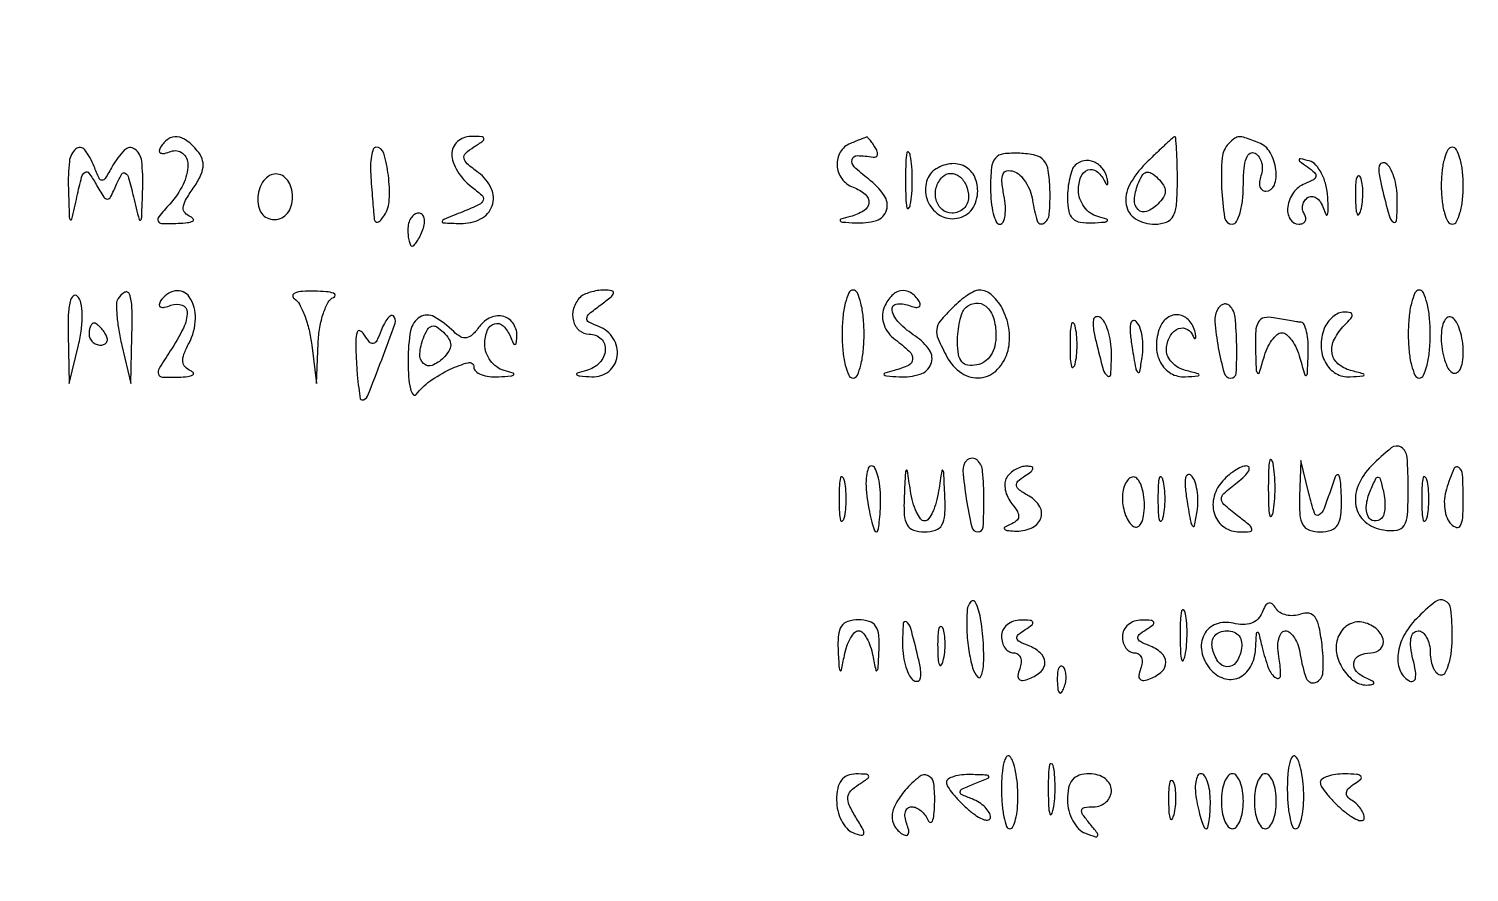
# Model space of a CAD drawing. Extents: x 0 to 905, y 0 to 640.
# Drawn here: x 678.5 to 809.5, y 166 to 242.8 of the extents above; entities that cross this region are included whole.
import ezdxf

# ---------------------------------------------------------------- set-up
doc = ezdxf.new("R2010")
doc.units = 0

msp = doc.modelspace()

# ---------------------------------------------------------------- linework, layer by layer
for points in [[(882.5, 352.5), (882.5, 87.5), (699.76385, 87.24732), (517.027699, 86.99464), (516.76385, 54.74732), (516.5, 22.5), (269.5, 22.5), (22.5, 22.5), (22.243959, 319, -0.00015), (22.179942, 432.778506, -0.000249), (22.20269, 528.770651, -0.000007), (22.267864, 615.689779, -0.090785), (22.463017, 616.751154, -0.310816), (23.53922, 617.495646, -0.00004), (108.995441, 617.701159, -0.000616), (229.087382, 617.832255, -0.000111), (452.719058, 617.751154), (882.5, 617.5)], [(682.118315, 228.25, 0.00098), (682.205707, 225.642236, 0.195136), (682.310085, 225.409061, 0.582674), (682.438493, 225.447475, 0.001801), (682.90037, 227.5, -0.008227), (683.327535, 229.290515, -0.186622), (683.629651, 229.714018, -0.403372), (683.987045, 229.647258, -0.024397), (684.633063, 228.640542, 0.010308), (685.345644, 227.458098, 0.257427), (685.666674, 227.281083, 0.285651), (685.964769, 227.466516, 0.012196), (686.508101, 228.640542, -0.030037), (686.9809, 229.573367, -0.447174), (687.299734, 229.638208, -0.166617), (687.597528, 229.203134, -0.008258), (688.038779, 227.5, 0.001801), (688.549923, 225.41664, 0.563877), (688.684782, 225.374963, 0.20483), (688.792972, 225.605019, 0.000994), (688.881685, 228.25, 0.034725), (688.787228, 230.742325, 0.212421), (688.156212, 231.829437, 0.371887), (687.239364, 231.750557, 0.06543), (686.11694, 230.25, -0.010895), (685.476997, 229.166104, -0.259519), (685.178528, 229, -0.295615), (684.907449, 229.175617, -0.013333), (684.460261, 230.25, 0.071832), (683.611016, 231.764086, 0.429592), (682.806628, 231.848615, 0.192251), (682.20779, 230.709843, 0.033962)], [(690.507079, 232.011454, 0.1144), (690.393111, 231.674071, 0.32948), (690.512472, 231.474315, 0.155351), (690.868281, 231.443138, 0.036408), (691.448062, 231.618443, -0.26639), (692.51439, 231.452612, -0.233442), (692.997143, 230.419573, -0.109124), (692.558334, 228.61785, -0.069933), (691.345012, 226.828741, 0.010751), (690.341226, 225.670462, 0.281473), (690.284591, 225.279373, 0.296336), (690.605643, 225.06456, 0.011578), (692.095012, 225.078947, 0.019687), (692.949561, 225.140739, 0.089073), (693.426744, 225.282735, 0.435515), (693.47999, 225.466239, 0.163463), (693.25135, 225.661831, -0.113573), (692.734865, 226.022634, -0.207856), (692.573765, 226.500789, -0.109453), (692.78834, 227.187295, -0.022512), (693.472873, 228.264733, 0.035204), (694.112669, 229.330544, 0.090395), (694.368745, 230.188817, 0.116834), (694.275362, 230.944441, 0.084488), (693.849078, 231.68185, 0.057018), (692.899233, 232.592181, 0.138867), (692.004556, 232.943603, 0.176489), (691.199496, 232.737117, 0.104571)], [(709.635737, 229.25, 0.000752), (709.720071, 228.123827, 0.000785), (709.806607, 227.014063, 0.000753), (709.884336, 226.055292, 0.003464), (709.934071, 225.5, 0.150254), (710.043308, 225.237641, 0.310476), (710.24715, 225.179927, 0.1333), (710.536372, 225.374084, 0.03737), (710.864283, 225.814646, 0.130304), (711.31201, 227.231894, 0.042456), (711.227911, 229.443025, 0.0405), (710.809136, 231.468999, 0.333057), (710.100401, 232, 0.316653), (709.85508, 231.827322, 0.044217), (709.688998, 231.192187, 0.037409), (709.60652, 230.304094, 0.02277)], [(717, 231.360243, 0.087266), (717.126979, 230.638243, 0.047552), (717.514063, 229.822837, 0.04546), (718.080469, 229.044533, 0.053833), (718.75, 228.429161, -0.024325), (719.731601, 227.628288, -0.296623), (719.850984, 227.18148, -0.208101), (719.493379, 226.778624, -0.013019), (718, 226.132305, 0.002126), (716.276452, 225.430544, 0.24953), (716.12755, 225.250428, 0.461848), (716.231569, 225.117389, 0.003527), (717.781385, 225.063386, 0.124226), (719.611946, 225.471599, 0.193337), (720.666861, 226.66895, 0.19596), (720.592923, 228.2498, 0.127096), (719.417351, 229.684093, -0.020484), (718.397457, 230.49599, -0.172435), (718.111903, 230.999394, -0.255039), (718.265883, 231.456444, -0.045696), (719.004871, 232.024172, 0.011345), (719.827789, 232.570929, 0.315109), (719.912032, 232.800893, 0.324682), (719.724941, 232.953284, 0.011725), (718.75, 232.984687, 0.092763), (718.081975, 232.865716, 0.097044), (717.514063, 232.513823, 0.100233), (717.134072, 231.984684, 0.106144)], [(753.25, 232.337719, 0.163833), (752.335437, 231.554313, 0.151263), (752.043838, 230.349472, 0.143169), (752.481291, 229.140563, 0.144183), (753.5, 228.361626, -0.079483), (754.614213, 227.716192, -0.25013), (754.937487, 226.944964, -0.236548), (754.480452, 226.212466, -0.073329), (753.25, 225.689326, 0.009556), (752.373816, 225.442374, 0.524627), (752.329337, 225.30383, 0.213559), (752.542991, 225.188675, 0.005163), (753.690983, 225.116001, 0.086331), (755.624578, 225.347857, 0.251895), (756.544581, 226.267303, 0.230132), (756.325984, 227.620055, 0.075827), (754.89382, 229.114979, -0.0269), (753.611504, 230.215514, -0.261206), (753.40968, 230.87553, -0.3589), (753.866283, 231.235346, -0.037576), (755.32433, 231.093644, 0.148011), (755.583307, 231.125368, 0.239867), (755.720467, 231.293539, 0.140879), (755.700587, 231.59171, 0.051817), (755.515313, 231.975223, 0.015889), (755.258762, 232.36227, 0.024941), (755.01191, 232.675781, 0.02207), (754.797501, 232.900916, 0.297771), (754.690983, 232.921053, -0.001723), (754.563268, 232.868773, -0.00011), (754.188914, 232.717133, -0.000161), (753.742708, 232.536669, -0.00012)], [(780.11072, 230.523708, 0.075353), (778.655601, 228.577935, 0.162861), (778.345286, 226.757134, 0.222708), (779.197838, 225.490257, 0.135874), (780.968615, 225, 0.091489), (782.012416, 225.192604, 0.186093), (782.623038, 225.742275, 0.10054), (782.925224, 226.836287, 0.017274), (783, 229, 0.005863), (782.982062, 230.52964, 0.009981), (782.926563, 231.807245, 0.004072), (782.850667, 232.866628, 0.46115), (782.75, 232.939558, 0.124285), (782.587261, 232.853897, 0.002352), (781.871586, 232.20497, 0.005574), (781.044465, 231.430748, 0.003684)], [(787.666667, 232.333333, 0.178711), (787.06661, 231.030825, 0.030871), (787.021602, 228.26982, 0.028398), (787.295355, 225.600663, 0.368378), (788, 225, 0.280045), (788.385863, 225.23451, 0.051215), (788.70625, 226.045461, 0.04194), (788.92748, 227.195261, 0.02657), (789, 228.559017, -0.021145), (789.06297, 230.047374, -0.06722), (789.27866, 231.017353, -0.161942), (789.626759, 231.453014, -0.290028), (790.068174, 231.457866, -0.109884), (790.435515, 231.099907, -0.081902), (790.66489, 230.580711, -0.076891), (790.72431, 229.982996, -0.078162), (790.599558, 229.398849, 0.060487), (790.465361, 228.863428, 0.106442), (790.504982, 228.410912, 0.150241), (790.707295, 228.113709, 0.170338), (791.031385, 228, 0.315873), (791.818972, 228.5527, 0.122016), (791.965231, 229.951957, 0.094856), (791.431222, 231.522101, 0.173565), (790.418213, 232.393011, 0.007226), (789.125878, 232.867616, 0.090039), (788.612344, 232.949388, 0.157593), (788.216593, 232.811929, 0.034635)], [(807, 228.5, 0.027026), (807.072542, 227.158889, 0.042582), (807.29375, 226.028125, 0.052312), (807.614308, 225.232098, 0.277684), (808, 225, 0.277684), (808.385692, 225.232098, 0.052312), (808.70625, 226.028125, 0.042582), (808.927458, 227.158889, 0.027026), (809, 228.5, 0.027026), (808.927458, 229.841111, 0.042582), (808.70625, 230.971875, 0.052312), (808.385692, 231.767902, 0.277684), (808, 232, 0.277684), (807.614308, 231.767902, 0.052312), (807.29375, 230.971875, 0.042582), (807.072542, 229.841111, 0.027026)], [(758.272364, 229, 0.008087), (758.298431, 227.38851, 0.039503), (758.399666, 226.482812, 0.611425), (758.546986, 226.439977, 0.142433), (758.705733, 226.75, 0.029693), (758.840649, 227.774707, 0.017887), (758.884498, 229, 0.017887), (758.840649, 230.225293, 0.029693), (758.705733, 231.25, 0.142433), (758.546986, 231.560023, 0.611425), (758.399666, 231.517188, 0.039503), (758.298431, 230.61149, 0.008087)], [(766, 228.283022, 0.024782), (766.062395, 227.024917, 0.039387), (766.253015, 225.964388, 0.046811), (766.528347, 225.210416, 0.289481), (766.861328, 225, 0.2953), (767.155125, 225.190093, 0.071822), (767.321928, 225.772712, 0.051054), (767.350331, 226.622235, 0.03008), (767.219803, 227.630508, -0.023067), (767.039057, 228.888002, -0.121861), (767.139542, 229.571855, -0.262969), (767.495532, 229.852778, -0.118625), (768.108475, 229.802181, -0.111674), (768.664754, 229.468022, -0.057745), (769.185107, 228.840199, -0.053146), (769.593956, 228.036354, -0.054611), (769.819551, 227.171672, 0.03928), (770.247708, 225.297659, 0.49163), (770.836392, 225.080232, 0.23635), (771.347025, 225.919565, 0.027989), (771.406389, 228.166663, 0.029211), (771.254352, 229.890755, 0.138604), (770.852691, 230.785823, 0.163667), (770.082098, 231.257297, 0.045248), (768.656389, 231.449758, 0.040461), (767.176617, 231.394788, 0.190974), (766.443427, 230.998602, 0.152337), (766.086906, 230.14497, 0.023325)], [(773.6875, 230.354167, 0.110456), (773.422118, 229.93589, 0.030405), (773.201953, 229.183203, 0.029159), (773.050617, 228.277003, 0.0268), (773, 227.333333, 0.0496), (773.112928, 226.197744, 0.149722), (773.478643, 225.521047, 0.154645), (774.15187, 225.178032, 0.054021), (775.25, 225.116001, 0.005718), (776.392295, 225.187999, 0.197309), (776.62878, 225.306344, 0.541772), (776.5883, 225.449367, 0.01159), (775.75, 225.689326, -0.09552), (775.081374, 226.009076, -0.075402), (774.514063, 226.578271, -0.073873), (774.131587, 227.302748, -0.084769), (774, 228.073324, -0.089146), (774.219762, 229.296125, -0.215128), (774.851406, 229.93534, -0.260888), (775.644686, 229.82125, -0.114791), (776.341667, 228.975, 0.019541), (776.530428, 228.629035, 0.433977), (776.630911, 228.607266, 0.281926), (776.684243, 228.728094, 0.014877), (776.6125, 229.1625, 0.120948), (776.189875, 230.074001, 0.127952), (775.400605, 230.663363, 0.139914), (774.479924, 230.763979, 0.155288)], [(794.833846, 230.215294, -0.033349), (795.474484, 229.698245, -0.25149), (795.597189, 229.342694, -0.235491), (795.370699, 229.027446, -0.029717), (794.583846, 228.670548, 0.146872), (793.555895, 227.875932, 0.120339), (793.036687, 226.581819, 0.166817), (793.24883, 225.470163, 0.26914), (794.059017, 225, 0.098926), (794.418448, 225.071817, 0.176081), (794.637945, 225.273452, 0.169366), (794.681645, 225.57557, 0.090666), (794.542705, 225.930902, -0.100106), (794.394992, 226.330558, -0.098189), (794.412689, 226.75912, -0.09769), (794.592911, 227.150242, -0.097981), (794.908006, 227.443145, -0.180337), (795.30604, 227.522478, -0.131968), (795.720676, 227.336058, -0.094544), (796.091096, 226.893887, -0.057488), (796.353657, 226.262243, 0.064436), (796.527822, 225.85909, 0.659299), (796.657647, 225.876255, 0.073472), (796.721702, 226.378343, 0.010373), (796.679339, 227.422881, 0.04591), (796.500318, 228.58353, 0.055748), (796.116737, 229.614551, 0.065112), (795.594155, 230.382363, 0.146162), (795, 230.749012, 0.007171), (794.195992, 230.952839, 0.394473), (794.071513, 230.881975, 0.319113), (794.121577, 230.72885, 0.006159)], [(699.367218, 227.5, 0.062251), (699.42128, 226.631452, 0.110659), (699.703623, 225.976336, 0.130561), (700.198613, 225.57294, 0.106435), (700.869128, 225.428571, 0.111615), (701.529915, 225.57794, 0.115311), (702.053171, 225.996105, 0.100224), (702.386644, 226.657207, 0.066949), (702.5, 227.5, 0.067568), (702.390206, 228.308756, 0.08961), (702.068735, 228.976629, 0.105326), (701.582655, 229.414766, 0.131676), (700.99809, 229.571429, 0.13355), (700.41515, 229.412897, 0.093465), (699.899484, 228.962946, 0.081589), (699.529141, 228.291664, 0.069901)], [(761.060923, 230.037653, 0.186195), (760.19033, 228.890178, 0.148764), (760.212989, 227.326132, 0.143991), (761.109711, 226.003694, 0.173952), (762.513695, 225.5, 0.08292), (763.371005, 225.643161, 0.10457), (764.059625, 226.05529, 0.100175), (764.542652, 226.727006, 0.070622), (764.802872, 227.622722, 0.123419), (764.648105, 229.107342, 0.163488), (763.806237, 230.162193, 0.162281), (762.492804, 230.499464, 0.121384)], [(764, 227.440983, -0.103216), (763.885271, 226.891133, -0.098834), (763.559375, 226.423289, -0.096907), (763.072549, 226.109789, -0.095012), (762.5, 226, -0.179946), (761.59764, 226.335619, -0.15216), (761.05672, 227.20489, -0.132661), (761.066992, 228.327196, -0.128822), (761.63948, 229.306147, -0.194761), (762.37668, 229.618432, -0.172865), (763.169706, 229.350022, -0.128462), (763.782775, 228.537796, -0.098073)], [(781.216667, 226.816667, -0.103621), (780.205275, 226.155634, -0.29781), (779.422432, 226.319633, -0.219336), (779.091174, 227.217175, -0.072159), (779.409244, 228.624089, -0.040341), (779.787781, 229.413665, -0.19067), (780.174991, 229.718105, -0.218633), (780.629413, 229.653597, -0.053524), (781.232783, 229.167217, -0.053474), (781.739052, 228.539301, -0.145657), (781.896548, 227.996548, -0.143917), (781.732364, 227.451783, -0.051746)], [(799.194949, 227.5, 0.012823), (799.235556, 226.431793, 0.080377), (799.356533, 225.900903, 0.597527), (799.51666, 225.883358, 0.087174), (799.692991, 226.269032, 0.037336), (799.832894, 227.036634, 0.029507), (799.872264, 227.880008, 0.030339), (799.814405, 228.671085, 0.06278), (799.655937, 229.269032, 0.31318), (799.47713, 229.386009, 0.333666), (799.315079, 229.257153, 0.052471), (799.212705, 228.580113, 0.014395)], [(801.600595, 228.333789, 0.006565), (802.24972, 225.779792, 0.166708), (802.645453, 225.191806, 0.600169), (802.944926, 225.330263, 0.014162), (803, 227.274316, 0.036672), (802.923231, 228.31961, 0.040789), (802.694476, 229.304793, 0.044761), (802.35998, 230.097837, 0.132928), (801.959918, 230.524772, 0.233045), (801.58316, 230.560922, 0.267624), (801.356994, 230.284393, 0.080998), (801.356325, 229.549745, 0.018759)], [(713, 224.5, 0.024748), (713.028469, 223.925176, 0.039339), (713.115447, 223.440625, 0.046727), (713.241071, 223.096084, 0.289661), (713.393011, 223, 0.222225), (713.579329, 223.087111, 0.030693), (713.839659, 223.440625, 0.030395), (714.112506, 223.925442, 0.02136), (714.361626, 224.5, 0.055937), (714.511135, 225.074366, 0.100118), (714.483616, 225.559375, 0.147206), (714.289193, 225.877514, 0.184534), (713.968615, 226, 0.152681), (713.599211, 225.884506, 0.098158), (713.284531, 225.559375, 0.08088), (713.07223, 225.073532, 0.062722)], [(686.639239, 218.225293, 0.139413), (686.498317, 217.728751, 0.019753), (686.541206, 216.657289, 0.021237), (686.699897, 215.362734, 0.016643), (686.97786, 213.975293), (687.795277, 210.5), (687.897639, 214.75, 0.010537), (687.905667, 217.419171, 0.082523), (687.680819, 218.63588, 0.460516), (687.244212, 218.800347, 0.1293)], [(690.507079, 218.011454, 0.1144), (690.393111, 217.674071, 0.32948), (690.512472, 217.474315, 0.155351), (690.868281, 217.443138, 0.036408), (691.448062, 217.618443, -0.173241), (692.47794, 217.642475, -0.327574), (692.935039, 216.999391, -0.112241), (692.582447, 215.550611, -0.029449), (691.38499, 213.464817, 0.009137), (690.379295, 211.866986, 0.215251), (690.31721, 211.349753, 0.317493), (690.669397, 211.081256, 0.017474), (692.13499, 211.078947, 0.019918), (692.974794, 211.14053, 0.091298), (693.440438, 211.282085, 0.438472), (693.490429, 211.46475, 0.158191), (693.25799, 211.659618, -0.106826), (692.739525, 212.011858, -0.174768), (692.527665, 212.492515, -0.110348), (692.630625, 213.170562, -0.030233), (693.084993, 214.158811, 0.114823), (693.686205, 216.394047, 0.15723), (693.118622, 218.384357, 0.300028), (691.837067, 218.923361, 0.211152)], [(702.668648, 218.225949, -0.128366), (703.147377, 217.710924, -0.033608), (703.617766, 216.675346, -0.031867), (704.011347, 215.382251, -0.027921), (704.25861, 213.991262), (704.679926, 210.5), (704.839963, 214.166667, -0.031133), (704.99305, 215.607332, -0.039491), (705.320177, 216.904413, -0.043896), (705.757282, 217.899935, -0.173151), (706.25, 218.337719, 0.302003), (706.382033, 218.530429, 0.328904), (706.251562, 218.712635, 0.057351), (705.578445, 218.848577, 0.015875), (704.5, 218.90574, 0.021389), (703.407813, 218.882186, 0.072903), (702.713881, 218.734364, 0.290754), (702.534003, 218.497481, 0.278853)], [(728.666667, 218.333333, 0.125809), (728.078216, 217.340638, 0.133222), (728.055706, 216.209943, 0.154548), (728.592457, 215.33771, 0.180027), (729.5, 215, -0.193225), (730.570471, 214.570272, -0.224322), (730.960004, 213.553829, -0.173665), (730.441236, 212.389883, -0.138886), (729.25, 211.689326, 0.01159), (728.4117, 211.449367, 0.541772), (728.37122, 211.306344, 0.197309), (728.607705, 211.187999, 0.005718), (729.75, 211.116001, 0.184105), (731.272497, 211.608104, 0.192732), (732.044687, 212.978134, 0.175951), (731.688231, 214.603542, 0.161422), (730.359701, 215.692211, -0.029144), (729.461604, 216.098328, -0.305131), (729.279054, 216.436064, -0.19941), (729.497303, 216.844805, -0.013833), (730.550831, 217.660827, 0.011746), (731.486377, 218.379239, 0.168342), (731.70577, 218.730046, 0.433077), (731.562538, 218.943019, 0.040361), (730.857796, 219, 0.038818), (730.225237, 218.950816, 0.035055), (729.585311, 218.804167, 0.036837), (729.029903, 218.589385, 0.0859)], [(752.5, 215, 0.023598), (752.57239, 213.467056, 0.037669), (752.79375, 212.175, 0.04382), (753.112873, 211.251055, 0.295869), (753.5, 211, 0.295869), (753.887127, 211.251055, 0.04382), (754.20625, 212.175, 0.037669), (754.42761, 213.467056, 0.023598), (754.5, 215, 0.023598), (754.42761, 216.532944, 0.037669), (754.20625, 217.825, 0.04382), (753.887127, 218.748945, 0.295869), (753.5, 219, 0.295869), (753.112873, 218.748945, 0.04382), (752.79375, 217.825, 0.037669), (752.57239, 216.532944, 0.023598)], [(756.306135, 217.355392, 0.094622), (756.171929, 216.608222, 0.083977), (756.312355, 215.829983, 0.078861), (756.714322, 215.100229, 0.069751), (757.33752, 214.49515, -0.02994), (758.610407, 213.441946, -0.215988), (758.908625, 212.725148, -0.281594), (758.536154, 212.156828, -0.046548), (757.25, 211.689326, 0.009556), (756.373816, 211.442374, 0.524627), (756.329337, 211.30383, 0.213559), (756.542991, 211.188675, 0.005163), (757.690983, 211.116001, 0.087334), (759.594262, 211.348067, 0.22718), (760.585605, 212.257504, 0.248141), (760.452021, 213.527836, 0.098676), (759.170689, 214.802661, -0.049514), (757.687608, 216.014495, -0.143589), (757.057051, 217.164522, -0.426473), (757.43298, 217.726068, -0.136091), (758.551938, 217.618443, 0.036408), (759.131719, 217.443138, 0.155351), (759.487528, 217.474315, 0.32948), (759.606889, 217.674071, 0.1144), (759.492921, 218.011454, 0.118114), (758.719748, 218.779519, 0.189723), (757.815929, 218.936487, 0.164659), (756.951824, 218.430864, 0.087366)], [(762.571429, 217.428571, 0.02205), (761.434458, 216.186641, 0.145631), (761.1041, 215.422341, 0.135273), (761.232438, 214.574093, 0.018083), (762.035184, 212.934259, 0.123106), (763.37975, 211.450953, 0.175057), (765.091213, 211.026975, 0.179102), (766.64999, 211.795792, 0.128764), (767.592615, 213.512986, 0.093536), (767.700382, 215.32587, 0.080631), (767.157544, 217.157871, 0.092186), (766.1574, 218.521464, 0.190794), (764.948984, 219, 0.119064), (764.537715, 218.900657, 0.027508), (763.91805, 218.538393, 0.026893), (763.232203, 218.030088, 0.02346)], [(804, 215, 0.023598), (804.07239, 213.467056, 0.037669), (804.29375, 212.175, 0.04382), (804.612873, 211.251055, 0.295869), (805, 211, 0.295869), (805.387127, 211.251055, 0.04382), (805.70625, 212.175, 0.037669), (805.92761, 213.467056, 0.023598), (806, 215, 0.023598), (805.92761, 216.532944, 0.037669), (805.70625, 217.825, 0.04382), (805.387127, 218.748945, 0.295869), (805, 219, 0.295869), (804.612873, 218.748945, 0.04382), (804.29375, 217.825, 0.037669), (804.07239, 216.532944, 0.023598)], [(682.102361, 214.95), (682.204723, 210.5), (683.035813, 214, 0.026414), (683.302824, 215.46467, 0.037644), (683.371858, 216.784593, 0.043417), (683.255367, 217.841475, 0.146039), (682.933451, 218.45, 0.407335), (682.565736, 218.45756, 0.147197), (682.276474, 217.958658, 0.049114), (682.11495, 216.769344, 0.01496)], [(766.5, 214.930362, -0.057369), (766.382328, 213.908167, -0.084993), (766.032871, 213.078857, -0.098364), (765.47493, 212.497069, -0.10538), (764.75, 212.190371, -0.085129), (763.937107, 212.173781, -0.181826), (763.396778, 212.475427, -0.13581), (763.091008, 213.13874, -0.040516), (763, 214.260009, -0.026018), (763.0506, 215.23175, -0.028656), (763.201953, 216.161664, -0.029777), (763.421982, 216.932121, -0.11239), (763.6875, 217.354167, -0.169071), (764.642997, 217.816223, -0.209682), (765.578324, 217.529016, -0.140829), (766.266144, 216.478436, -0.075105)], [(786.692106, 217.310834, 0.159666), (786.406817, 216.129271, 0.02607), (786.720727, 213.762631, 0.022133), (787.254623, 211.464364, 0.336437), (787.866577, 210.999927, 0.398534), (788.349892, 211.457794, 0.017498), (788.397922, 213.99163, 0.02093), (788.250207, 216.540267, 0.173111), (787.761156, 217.572177, 0.127588), (787.507706, 217.721221, 0.130114), (787.215758, 217.726773, 0.11345), (786.928601, 217.582459, 0.081579)], [(710.569744, 215.321153, -0.021801), (710.167632, 214.395983, -0.232324), (709.852852, 214.151354, -0.282386), (709.510638, 214.274854, -0.03012), (709.002058, 214.99667, 0.159711), (708.642859, 215.299511, 0.439804), (708.377683, 215.173061, 0.075854), (708.258431, 214.360587, 0.011636), (708.305853, 212.723129, 0.007572), (708.401954, 211.298768, 0.012468), (708.531396, 210.098686, 0.006095), (708.674752, 209.114005, 0.364785), (708.801027, 209.004484, 0.310022), (709.33308, 209.357922, 0.005716), (710.622062, 212.663968, 0.005874), (711.832126, 215.993641, 0.288158), (711.68212, 216.651214, 0.337837), (711.46389, 216.680589, 0.08936), (711.175904, 216.439963, 0.054239), (710.860658, 215.96723, 0.028346)], [(713.015313, 212.661516, 0.016618), (713.071875, 211.129894, 0.040717), (713.241942, 210.016195, 0.105043), (713.48755, 209.49751, 0.500567), (713.765313, 209.5, -0.080356), (714.996642, 210.710334, -0.042416), (716.848704, 211.799602, -0.049378), (718.498283, 212.398373, -0.489334), (719, 212.008474, 0.214965), (719.169709, 211.631978, 0.086769), (719.660938, 211.330315, 0.064512), (720.388524, 211.145482, 0.042886), (721.25, 211.116001, 0.005718), (722.392295, 211.187999, 0.197309), (722.62878, 211.306344, 0.541772), (722.5883, 211.449367, 0.01159), (721.75, 211.689326, -0.09552), (721.081374, 212.009076, -0.075402), (720.514063, 212.578271, -0.073873), (720.131587, 213.302748, -0.084769), (720, 214.073324, -0.088742), (720.226232, 215.337946, -0.238101), (720.876912, 215.943214, -0.270913), (721.675359, 215.741576, -0.103057), (722.337719, 214.75, 0.013592), (722.590437, 214.169673, 0.263902), (722.744421, 214.060469, 0.400844), (722.863602, 214.153279, 0.020128), (722.921053, 214.690983, 0.151709), (722.633544, 215.892182, 0.189784), (721.734925, 216.58908, 0.175781), (720.544276, 216.5134, 0.132757), (719.513498, 215.687573, -0.041229), (718.88012, 214.956296, -0.14581), (718.336468, 214.669783, -0.178564), (717.793576, 214.756257, -0.068617), (717.175325, 215.224675, 0.068149), (715.402005, 216.570833, 0.27284), (714.093335, 216.545324, 0.212884), (713.248699, 215.308297, 0.045847)], [(775.600595, 214.333789, 0.006565), (776.24972, 211.779792, 0.166708), (776.645453, 211.191806, 0.600169), (776.944926, 211.330263, 0.014162), (777, 213.274316, 0.036672), (776.923231, 214.31961, 0.040789), (776.694476, 215.304793, 0.044761), (776.35998, 216.097837, 0.132928), (775.959918, 216.524772, 0.233045), (775.58316, 216.560922, 0.267624), (775.356994, 216.284393, 0.080998), (775.356325, 215.549745, 0.018759)], [(778.881162, 213.781418, 0.003467), (779.209184, 211.884406, 0.152988), (779.39376, 211.531401, 0.599836), (779.570202, 211.585054, 0.009743), (779.797245, 212.865335, 0.039733), (779.871906, 213.838071, 0.040388), (779.790931, 214.804952, 0.043618), (779.579167, 215.629233, 0.112154), (779.253246, 216.146754, 0.318785), (778.944935, 216.199105, 0.246244), (778.735621, 215.917335, 0.063014), (778.71055, 215.0865, 0.01715)], [(781.393537, 215.583158, 0.092459), (781.088024, 213.923214, 0.11995), (781.456282, 212.42578, 0.141099), (782.406143, 211.426894, 0.149916), (783.718615, 211.116001, 0.002269), (784.892099, 211.197767, 0.376975), (784.975405, 211.282707, 0.354061), (784.903211, 211.382583, 0.00218), (783.75, 211.689326, -0.068713), (783.081075, 211.966499, -0.069194), (782.514063, 212.41406, -0.075478), (782.131322, 212.957319, -0.116292), (782, 213.514307, -0.107028), (782.243445, 214.638577, -0.147116), (782.920285, 215.41243, -0.219098), (783.714537, 215.515184, -0.204916), (784.33959, 214.981231, 0.019147), (784.529361, 214.632109, 0.42897), (784.630301, 214.609096, 0.287128), (784.684232, 214.728167, 0.014876), (784.6125, 215.1625, 0.135436), (784.076614, 216.236921, 0.179119), (783.116782, 216.74203, 0.188684), (782.097705, 216.489361, 0.148162)], [(790.09968, 213.661516, 0.002871), (790.170143, 211.771334, 0.171276), (790.295854, 211.458652, 0.585355), (790.459803, 211.493578, 0.006803), (790.84968, 212.809017, -0.037693), (791.172172, 213.692807, -0.048866), (791.602719, 214.43976, -0.057628), (792.070262, 214.95628, -0.181969), (792.5, 215.118034, -0.181969), (792.929738, 214.95628, -0.057628), (793.397281, 214.43976, -0.048866), (793.827828, 213.692807, -0.037693), (794.15032, 212.809017, 0.002765), (794.584448, 211.299646, 0.488226), (794.719418, 211.246232, 0.254215), (794.827574, 211.4261, 0.001816), (794.90032, 213.25, 0.0258), (794.884053, 214.309208, 0.039821), (794.750406, 215.214663, 0.046809), (794.533455, 215.87001, 0.27028), (794.25, 216.076511, -0.012203), (793.848937, 216.127342, -0.003168), (793.20625, 216.228955, -0.003219), (792.475, 216.354165, -0.003281), (791.75, 216.488027, 0.097519), (790.896547, 216.483521, 0.213826), (790.376446, 216.111421, 0.117928), (790.12172, 215.269217, 0.022617)], [(796.361626, 215.5, 0.096348), (796.077257, 213.885094, 0.119438), (796.461959, 212.41262, 0.138119), (797.417271, 211.423082, 0.149478), (798.718615, 211.116001, 0.002269), (799.892099, 211.197767, 0.376975), (799.975405, 211.282707, 0.354061), (799.903211, 211.382583, 0.00218), (798.75, 211.689326, -0.117835), (797.595416, 212.305463, -0.180162), (797.067583, 213.296223, -0.151834), (797.276832, 214.527342, -0.079083), (798.2, 215.8, 0.018733), (798.776374, 216.421262, 0.186266), (798.893462, 216.75, 0.350368), (798.729431, 216.944683, 0.049199), (798.168615, 217, 0.107215), (797.654888, 216.88856, 0.066499), (797.129866, 216.559375, 0.062069), (796.673594, 216.073496, 0.065995)], [(807, 214.618034, 0.036773), (807.073814, 213.615763, 0.040854), (807.29375, 212.670862, 0.044834), (807.615371, 211.910071, 0.132684), (808, 211.5, 0.248314), (808.383847, 211.474324, 0.167127), (808.711803, 211.780573, 0.085479), (808.930977, 212.446685, 0.03685), (809, 213.381966, 0.036773), (808.926186, 214.384237, 0.040854), (808.70625, 215.329138, 0.044834), (808.384629, 216.089929, 0.132684), (808, 216.5, 0.248314), (807.616153, 216.525676, 0.167127), (807.288197, 216.219427, 0.085479), (807.069023, 215.553315, 0.03685)], [(684, 215, 0.105053), (684.081062, 214.618444, 0.099167), (684.311086, 214.29375, 0.09642), (684.654762, 214.076123, 0.093332), (685.059017, 214, 0.108972), (685.413961, 214.078288, 0.182303), (685.6254, 214.29375, 0.161196), (685.656512, 214.6179, 0.082592), (685.5, 215, 0.029505), (685.231006, 215.382774, 0.035638), (684.933975, 215.70625, 0.038439), (684.65171, 215.934461, 0.151918), (684.440983, 216, 0.210953), (684.272352, 215.92554, 0.081139), (684.129539, 215.70625, 0.061769), (684.032345, 215.382849, 0.042167)], [(716.216667, 212.816667, -0.103621), (715.205275, 212.155634, -0.29781), (714.422432, 212.319633, -0.219336), (714.091174, 213.217175, -0.072159), (714.409244, 214.624089, -0.040341), (714.787781, 215.413665, -0.19067), (715.174991, 215.718105, -0.218633), (715.629413, 215.653597, -0.053524), (716.232783, 215.167217, -0.053474), (716.739052, 214.539301, -0.145657), (716.896548, 213.996548, -0.143917), (716.732364, 213.451783, -0.051746)], [(773.232003, 214, 0.011065), (773.259713, 212.748017, 0.052887), (773.366341, 212.042187, 0.542911), (773.521012, 211.99086, 0.161593), (773.689326, 212.25, 0.039571), (773.831531, 213.047266, 0.024357), (773.877971, 214, 0.024357), (773.831531, 214.952734, 0.039571), (773.689326, 215.75, 0.161593), (773.521012, 216.00914, 0.542911), (773.366341, 215.957813, 0.052887), (773.259713, 215.251983, 0.011065)], [(800.660965, 203.022149, 0.094688), (799.446128, 201.212421, 0.148164), (799.245131, 199.361855, 0.174775), (800.094727, 197.918627, 0.138622), (801.760216, 197.180449, 0.06506), (802.99048, 197.165959, 0.232621), (803.632037, 197.581963, 0.121399), (803.934922, 198.572331, 0.013796), (804, 200.930449, 0.01835), (803.894356, 203.808024, 0.238834), (803.358207, 204.697852, 0.319811), (802.45664, 204.644208, 0.028082)], [(763.839024, 203.505691, 0.219705), (763.495397, 202.572615, 0.01913), (763.800498, 199.997563, 0.017185), (764.290647, 197.45657, 0.349736), (764.863499, 196.999927, 0.39708), (765.331049, 197.440638, 0.016119), (765.39882, 199.975378, 0.019419), (765.286039, 202.517428, 0.177383), (764.827688, 203.505646, 0.099029), (764.601286, 203.656574, 0.097942), (764.333347, 203.70958, 0.097947), (764.065412, 203.656598, 0.099048)], [(791.272364, 201, 0.008087), (791.298431, 199.38851, 0.039503), (791.399666, 198.482812, 0.611425), (791.546986, 198.439977, 0.142433), (791.705733, 198.75, 0.029693), (791.840649, 199.774707, 0.017887), (791.884498, 201, 0.017887), (791.840649, 202.225293, 0.029693), (791.705733, 203.25, 0.142433), (791.546986, 203.560023, 0.611425), (791.399666, 203.517188, 0.039503), (791.298431, 202.61149, 0.008087)], [(794.118315, 200.25, 0.024611), (794.139962, 198.561981, 0.116215), (794.418097, 197.641461, 0.182313), (795.00306, 197.163263, 0.08134), (796, 197, 0.082358), (796.994597, 197.164944, 0.17894), (797.586525, 197.646382, 0.11493), (797.877509, 198.570693, 0.02511), (797.921053, 200.25, 0.014472), (797.859048, 201.413761, 0.059436), (797.718339, 202.104687, 0.418615), (797.534652, 202.195297, 0.232624), (797.341825, 202, -0.005499), (796.350497, 199.133135, -0.167703), (795.882486, 198.549903, -0.489281), (795.469046, 198.699799, -0.018981), (794.961221, 200.5), (794.23663, 203.5)], [(752.232003, 200, 0.011065), (752.259713, 198.748017, 0.052887), (752.366341, 198.042187, 0.542911), (752.521012, 197.99086, 0.161593), (752.689326, 198.25, 0.039571), (752.831531, 199.047266, 0.024357), (752.877971, 200, 0.024357), (752.831531, 200.952734, 0.039571), (752.689326, 201.75, 0.161593), (752.521012, 202.00914, 0.542911), (752.366341, 201.957813, 0.052887), (752.259713, 201.251983, 0.011065)], [(754.786692, 200, 0.011827), (754.983363, 198.850008, 0.018975), (755.211193, 197.88125, 0.013551), (755.442408, 197.123137, 0.322443), (755.613499, 197, 0.360284), (755.766339, 197.12656, 0.014861), (755.886465, 197.88125, 0.019939), (755.97217, 198.849825, 0.012096), (756, 200, 0.026053), (755.940059, 201.149578, 0.041208), (755.757125, 202.11875, 0.049958), (755.492393, 202.803812, 0.282744), (755.173193, 203, 0.314934), (754.88429, 202.797993, 0.055623), (754.7186, 202.11875, 0.042928), (754.677574, 201.149985, 0.025568)], [(758.149832, 200.25, 0.024208), (758.153792, 198.554943, 0.117229), (758.421712, 197.637521, 0.185041), (759.001127, 197.161907, 0.080519), (760, 197, 0.080519), (760.998873, 197.161907, 0.185041), (761.578288, 197.637521, 0.117229), (761.846208, 198.554943, 0.024208), (761.850168, 200.25, 0.000897), (761.746481, 202.414657, 0.202175), (761.660063, 202.594183, 0.591928), (761.563194, 202.55929, 0.001448), (761.283746, 200.75, -0.029064), (761.060943, 199.696701, -0.042572), (760.734802, 198.807813, -0.050351), (760.362079, 198.182289, -0.237524), (760, 198, -0.237524), (759.637921, 198.182289, -0.050351), (759.265198, 198.807813, -0.042572), (758.939057, 199.696701, -0.029064), (758.716254, 200.75, 0.001448), (758.436806, 202.55929, 0.591928), (758.339937, 202.594183, 0.202175), (758.253519, 202.414657, 0.000897)], [(767.472927, 201.956195, 0.119791), (767.309893, 201.456076, 0.068845), (767.34862, 200.819817, 0.062445), (767.572522, 200.150878, 0.061328), (767.955648, 199.553441, -0.037961), (768.443078, 198.866095, -0.158315), (768.555825, 198.377818, -0.207985), (768.349329, 197.997315, -0.070587), (767.791738, 197.676193, 0.032012), (767.300807, 197.441718, 0.437747), (767.259458, 197.269762, 0.220538), (767.478872, 197.136017, 0.01666), (768.190983, 197.078947, 0.108744), (769.686519, 197.335641, 0.199335), (770.55117, 198.191234, 0.233347), (770.483397, 199.294757, 0.13602), (769.520421, 200.24851, -0.025739), (768.638688, 200.803368, -0.189731), (768.370204, 201.210802, -0.261641), (768.495234, 201.609111, -0.047574), (769.130023, 202.10152, 0.022242), (769.691944, 202.493549, 0.181247), (769.855156, 202.754706, 0.398544), (769.748247, 202.925785, 0.060299), (769.309017, 202.984687, 0.076963), (768.805635, 202.913356, 0.054106), (768.278385, 202.688884, 0.053785), (767.807919, 202.354382, 0.073051)], [(778, 200.059017, 0.046881), (778.074077, 199.270704, 0.046318), (778.29375, 198.50665, 0.050262), (778.616444, 197.876024, 0.111412), (779, 197.5, 0.253782), (779.384801, 197.478234, 0.1651), (779.712684, 197.794783, 0.083483), (779.931329, 198.479336, 0.035659), (780, 199.440983, 0.037227), (779.926934, 200.420991, 0.055981), (779.70625, 201.248289, 0.073461), (779.383082, 201.813779, 0.230178), (779, 202, 0.186414), (778.618213, 201.852535, 0.089706), (778.29375, 201.429836, 0.069539), (778.073784, 200.801778, 0.049547)], [(781.232003, 200, 0.011065), (781.259713, 198.748017, 0.052887), (781.366341, 198.042187, 0.542911), (781.521012, 197.99086, 0.161593), (781.689326, 198.25, 0.039571), (781.831531, 199.047266, 0.024357), (781.877971, 200, 0.024357), (781.831531, 200.952734, 0.039571), (781.689326, 201.75, 0.161593), (781.521012, 202.00914, 0.542911), (781.366341, 201.957813, 0.052887), (781.259713, 201.251983, 0.011065)], [(783.881162, 199.781418, 0.003467), (784.209184, 197.884406, 0.152988), (784.39376, 197.531401, 0.599836), (784.570202, 197.585054, 0.009743), (784.797245, 198.865335, 0.039733), (784.871906, 199.838071, 0.040388), (784.790931, 200.804952, 0.043618), (784.579167, 201.629233, 0.112154), (784.253246, 202.146754, 0.318785), (783.944935, 202.199105, 0.246244), (783.735621, 201.917335, 0.063014), (783.71055, 201.0865, 0.01715)], [(787.010569, 201.512735, 0.11953), (786.301205, 200.062038, 0.142767), (786.402362, 198.54892, 0.157029), (787.277593, 197.425578, 0.150469), (788.659745, 197, 0.02216), (789.609205, 197.042102, 0.430741), (789.773034, 197.249434, 0.186642), (789.579238, 197.592856, 0.007524), (788.44113, 198.5, -0.015336), (787.227235, 199.498955, -0.216165), (787, 200, -0.216165), (787.227235, 200.501045, -0.015336), (788.44113, 201.5, 0.024884), (789.11647, 202.07773, 0.071767), (789.498126, 202.559375, 0.224178), (789.523451, 202.854019, 0.31358), (789.313574, 203, 0.103338), (788.816753, 202.89621, 0.040402), (788.196234, 202.563116, 0.037812), (787.561807, 202.081822, 0.03839)], [(801.588397, 198.255064, -0.220948), (800.898745, 198.002939, -0.276564), (800.356048, 198.393712, -0.130073), (800.197724, 199.452724, -0.074943), (800.53122, 200.706872, -0.006675), (801.048268, 201.855863, -0.299388), (801.260685, 201.986918, -0.331063), (801.447586, 201.839331, -0.007526), (801.743156, 200.671731, -0.03472), (801.865716, 199.928682, -0.039523), (801.876572, 199.207674, -0.043304), (801.785351, 198.606158, -0.13795)], [(805.232003, 200, 0.011065), (805.259713, 198.748017, 0.052887), (805.366341, 198.042187, 0.542911), (805.521012, 197.99086, 0.161593), (805.689326, 198.25, 0.039571), (805.831531, 199.047266, 0.024357), (805.877971, 200, 0.024357), (805.831531, 200.952734, 0.039571), (805.689326, 201.75, 0.161593), (805.521012, 202.00914, 0.542911), (805.366341, 201.957813, 0.052887), (805.259713, 201.251983, 0.011065)], [(807.468051, 200.899337, 0.057055), (807.294754, 200.014225, 0.053485), (807.320107, 199.092813, 0.057476), (807.528488, 198.274001, 0.105734), (807.900663, 197.699337, 0.136187), (808.39657, 197.418886, 0.346059), (808.75, 197.577711, 0.104921), (808.951961, 198.29886, 0.015997), (809, 199.8, 0.011947), (808.942191, 202.219077, 0.229024), (808.592084, 202.862898, 0.484371), (808.132825, 202.730991, 0.020414)], [(763.884846, 189.916667, 0.030173), (763.846413, 188.067412, 0.029235), (764.029312, 186.207085, 0.029245), (764.374538, 184.625638, 0.122068), (764.852181, 183.784278, 0.498396), (765.095146, 183.8119, 0.088406), (765.2831, 184.316568, 0.039674), (765.381929, 185.293142, 0.017139), (765.365282, 186.601385, 0.026704), (765.129567, 188.941387, 0.066646), (764.644259, 190.58637, 0.537326), (764.211788, 190.658246, 0.168638)], [(790.700335, 189.661469, -0.104787), (790.31759, 189.071137, -0.108655), (789.732774, 188.696038, -0.093508), (788.969637, 188.567105, -0.059238), (788.073323, 188.691077, 0.153905), (786.514394, 188.613633, 0.188285), (785.43205, 187.650345, 0.168181), (785.217939, 186.109536, 0.125034), (785.961237, 184.546706, 0.138003), (787.21647, 183.680939, 0.187252), (788.579105, 183.736419, 0.167588), (789.655881, 184.725549, 0.110859), (790.116001, 186.356989, -0.001667), (790.198317, 187.789186, -0.32999), (790.285484, 187.893048, -0.411713), (790.387564, 187.831019, -0.001898), (790.713066, 186.5, 0.030125), (791.296904, 184.587435, 0.152769), (791.971805, 183.717305, 0.598602), (792.385061, 183.927685, 0.052552), (792.259245, 185.424177, -0.03658), (792.143108, 186.42299, -0.063764), (792.213562, 187.252538, -0.094685), (792.447411, 187.804275, -0.250315), (792.813872, 188, -0.181505), (793.238164, 187.84073, -0.07286), (793.647202, 187.362071, -0.059203), (793.980934, 186.659388, -0.044788), (794.180449, 185.828328, 0.052084), (794.725357, 183.695809, 0.411072), (795.562453, 183.30527, 0.298236), (796.241085, 184.202398, 0.046072), (796.184522, 186.545155, 0.020076), (795.907304, 188.303571, 0.097156), (795.524545, 189.234165, 0.203989), (794.973538, 189.59866, 0.137959), (794.21328, 189.528349, -0.073684), (793.567793, 189.384476, -0.075288), (792.913286, 189.43569, -0.081822), (792.350407, 189.668159, -0.116087), (791.969113, 190.049976, 0.074276), (791.62757, 190.453949, 0.260089), (791.306037, 190.523074, 0.18777), (790.998232, 190.280035, 0.041226)], [(804.75, 189.106679, 0.069606), (803.602878, 187.564278, 0.094047), (803.068975, 185.914272, 0.11906), (803.230833, 184.470009, 0.168728), (804.040082, 183.475228, 0.205529), (804.417892, 183.418838, 0.286058), (804.646479, 183.661125, 0.090659), (804.658525, 184.320978, 0.020836), (804.431674, 185.416211, -0.030609), (804.228642, 186.502894, -0.075057), (804.249986, 187.313496, -0.131687), (804.482347, 187.809604, -0.221233), (804.891592, 188, -0.17519), (805.314557, 187.847109, -0.09302), (805.674405, 187.4125, -0.073238), (805.917956, 186.765155, -0.053459), (806, 186, 0.048028), (806.073693, 185.234582, 0.068025), (806.29375, 184.5875, 0.088204), (806.618118, 184.151477, 0.191087), (807, 184, 0.277684), (807.385692, 184.232098, 0.052312), (807.70625, 185.028125, 0.042582), (807.927458, 186.158889, 0.027026), (808, 187.5, 0.023656), (807.883543, 189.960082, 0.25989), (807.34299, 190.74491, 0.292688), (806.449037, 190.645867, 0.028138)], [(752.136182, 186.25, 0.002047), (752.224735, 184.598669, 0.200802), (752.325405, 184.392379, 0.574721), (752.441828, 184.431321, 0.00362), (752.705733, 185.75, -0.0348), (752.934759, 186.611454, -0.048184), (753.264689, 187.339063, -0.058089), (753.638954, 187.843787, -0.207059), (754, 188, -0.207059), (754.361046, 187.843787, -0.058089), (754.735311, 187.339063, -0.048184), (755.065241, 186.611454, -0.0348), (755.294267, 185.75, 0.00362), (755.558172, 184.431321, 0.574721), (755.674595, 184.392379, 0.200802), (755.775265, 184.598669, 0.002047), (755.863818, 186.25, 0.034212), (755.837921, 187.618773, 0.127769), (755.552002, 188.423273, 0.17108), (754.967545, 188.855056, 0.074487), (754, 189, 0.074487), (753.032455, 188.855056, 0.17108), (752.447998, 188.423273, 0.127769), (752.162079, 187.618773, 0.034212)], [(758, 186.725684, 0.036672), (758.076769, 185.68039, 0.040789), (758.305524, 184.695207, 0.044761), (758.64002, 183.902163, 0.132928), (759.040082, 183.475228, 0.233045), (759.41684, 183.439078, 0.267624), (759.643006, 183.715607, 0.080998), (759.643675, 184.450255, 0.018759), (759.399405, 185.666211, 0.006565), (758.75028, 188.220208, 0.166708), (758.354547, 188.808194, 0.600169), (758.055074, 188.669737, 0.014162)], [(767, 187.5, 0.072144), (767.08314, 186.926792, 0.087143), (767.325178, 186.440625, 0.100435), (767.684847, 186.115611, 0.134459), (768.106989, 186, -0.151743), (768.482776, 185.883266, -0.15244), (768.725457, 185.574335, -0.115401), (768.788475, 185.105205, -0.067641), (768.657916, 184.550928, 0.051615), (768.492937, 183.938818, 0.240886), (768.601855, 183.601855, 0.240886), (768.938818, 183.492937, 0.051615), (769.550928, 183.657916, 0.096179), (770.598482, 184.312021, 0.219832), (770.942939, 185.154618, 0.206516), (770.530421, 186.004225, 0.086482), (769.416154, 186.670548, -0.027745), (768.631939, 187.02253, -0.234956), (768.410219, 187.325417, -0.265879), (768.531281, 187.657711, -0.034191), (769.166154, 188.123851, 0.022469), (769.788165, 188.558497, 0.3555), (769.8437, 188.79269, 0.267807), (769.613819, 188.949002, 0.01627), (768.75, 188.984687, 0.08452), (768.081711, 188.876916, 0.094034), (767.514063, 188.554877, 0.101436), (767.13455, 188.070951, 0.116238)], [(778, 187.5, 0.072144), (778.08314, 186.926792, 0.087143), (778.325178, 186.440625, 0.100435), (778.684847, 186.115611, 0.134459), (779.106989, 186, -0.151743), (779.482776, 185.883266, -0.15244), (779.725457, 185.574335, -0.115401), (779.788475, 185.105205, -0.067641), (779.657916, 184.550928, 0.051615), (779.492937, 183.938818, 0.240886), (779.601855, 183.601855, 0.240886), (779.938818, 183.492937, 0.051615), (780.550928, 183.657916, 0.096179), (781.598482, 184.312021, 0.219832), (781.942939, 185.154618, 0.206516), (781.530421, 186.004225, 0.086482), (780.416154, 186.670548, -0.027745), (779.631939, 187.02253, -0.234956), (779.410219, 187.325417, -0.265879), (779.531281, 187.657711, -0.034191), (780.166154, 188.123851, 0.022469), (780.788165, 188.558497, 0.3555), (780.8437, 188.79269, 0.267807), (780.613819, 188.949002, 0.01627), (779.75, 188.984687, 0.08452), (779.081711, 188.876916, 0.094034), (778.514063, 188.554877, 0.101436), (778.13455, 188.070951, 0.116238)], [(783.252183, 187.5, 0.008901), (783.284834, 186.071102, 0.053901), (783.394187, 185.339362, 0.67161), (783.54341, 185.319562, 0.082665), (783.707261, 185.761659, 0.028254), (783.840609, 186.754739, 0.020511), (783.880728, 187.869594, 0.020826), (783.830983, 188.934218, 0.041951), (783.68708, 189.761659, 0.285845), (783.523779, 189.916221, 0.417468), (783.37161, 189.814362, 0.038992), (783.273069, 188.938425, 0.009782)], [(797.608574, 187.422344, 0.136629), (797.47386, 186.006039, 0.097802), (798.054843, 184.515777, 0.102685), (799.126449, 183.413664, 0.167717), (800.372445, 183.078947, 0.038264), (800.787916, 183.140207, 0.409541), (800.871438, 183.270369, 0.227742), (800.741851, 183.439164, 0.021172), (800.25, 183.662281, -0.104385), (799.305094, 184.297064, -0.232264), (799.043493, 185.100437, -0.249083), (799.520834, 185.755309, -0.113661), (800.583333, 186, 0.202747), (801.498161, 186.38686, 0.26759), (801.715746, 187.247155, 0.162896), (801.037662, 188.242235, 0.115006), (799.792961, 188.799092, 0.106191), (799.155657, 188.786395, 0.082906), (798.515508, 188.518048, 0.078927), (797.970398, 188.040041, 0.081922)], [(761.194949, 186.5, 0.012823), (761.235556, 185.431793, 0.080377), (761.356533, 184.900903, 0.597527), (761.51666, 184.883358, 0.087174), (761.692991, 185.269032, 0.037336), (761.832894, 186.036634, 0.029507), (761.872264, 186.880008, 0.030339), (761.814405, 187.671085, 0.06278), (761.655937, 188.269032, 0.31318), (761.47713, 188.386009, 0.333666), (761.315079, 188.257153, 0.052471), (761.212705, 187.580113, 0.014395)], [(788.809629, 186.25, -0.110048), (788.318179, 185.117618, -0.259838), (787.510529, 184.743606, -0.231347), (786.687524, 185.225204, -0.095633), (786.176676, 186.447179, -0.097115), (786.169492, 187.063175, -0.131707), (786.407325, 187.563333, -0.128059), (786.869802, 187.886768, -0.089125), (787.5, 188, -0.090288), (788.162207, 187.879439, -0.143006), (788.620099, 187.535476, -0.134068), (788.839187, 186.980358, -0.075042)], [(772.078947, 183.416667, 0.018894), (772.137993, 182.670344, 0.168741), (772.279315, 182.37858, 0.470617), (772.461564, 182.395823, 0.054073), (772.683114, 182.8125, 0.051402), (772.839148, 183.359369, 0.05415), (772.876576, 183.916927, 0.060344), (772.797407, 184.402231, 0.126455), (772.604167, 184.729167, 0.296942), (772.385309, 184.77538, 0.208169), (772.200665, 184.592839, 0.077125), (772.089945, 184.112848, 0.028489)], [(767, 173.666667, 0.019262), (767.054165, 172.261216, 0.031191), (767.220312, 171.077083, 0.032575), (767.457849, 170.2083, 0.319991), (767.75, 170, 0.292165), (768.040109, 170.18534, 0.045555), (768.279688, 170.856771, 0.038664), (768.445686, 171.798929, 0.024282), (768.5, 172.916667, 0.023517), (768.444866, 174.088249, 0.026935), (768.279688, 175.196875, 0.027562), (768.040194, 176.108621, 0.11891), (767.75, 176.583333, 0.462176), (767.466002, 176.560431, 0.093464), (767.220312, 176.035937, 0.043673), (767.052335, 175.023399, 0.01928)], [(771.252183, 173.5, 0.008901), (771.284834, 172.071102, 0.053901), (771.394187, 171.339362, 0.67161), (771.54341, 171.319562, 0.082665), (771.707261, 171.761659, 0.028254), (771.840609, 172.754739, 0.020511), (771.880728, 173.869594, 0.020826), (771.830983, 174.934218, 0.041951), (771.68708, 175.761659, 0.285845), (771.523779, 175.916221, 0.417468), (771.37161, 175.814362, 0.038992), (771.273069, 174.938425, 0.009782)], [(793, 173.666667, 0.019262), (793.054165, 172.261216, 0.031191), (793.220312, 171.077083, 0.032575), (793.457849, 170.2083, 0.319991), (793.75, 170, 0.292165), (794.040109, 170.18534, 0.045555), (794.279688, 170.856771, 0.038664), (794.445686, 171.798929, 0.024282), (794.5, 172.916667, 0.023517), (794.444866, 174.088249, 0.026935), (794.279688, 175.196875, 0.027562), (794.040194, 176.108621, 0.11891), (793.75, 176.583333, 0.462176), (793.466002, 176.560431, 0.093464), (793.220312, 176.035937, 0.043673), (793.052335, 175.023399, 0.01928)], [(752, 172.606989, 0.057542), (752.110563, 171.649452, 0.058762), (752.436327, 170.74949, 0.064915), (752.916894, 170.038443, 0.120681), (753.485367, 169.643989, 0.031988), (754.247642, 169.406139, 0.433279), (754.46638, 169.549207, 0.174191), (754.396682, 169.952637, 0.009695), (753.735367, 171.067513, -0.030002), (753.150646, 172.151221, -0.131841), (753.026914, 172.860817, -0.170909), (753.288075, 173.433156, -0.059473), (754, 174.0152, 0.011156), (754.829339, 174.569126, 0.312624), (754.914669, 174.800284, 0.326634), (754.728252, 174.953206, 0.011711), (753.75, 174.984687, 0.099895), (752.98216, 174.836714, 0.137559), (752.431224, 174.406556, 0.109741), (752.104977, 173.667833, 0.049358)], [(758.25, 173.504169, 0.052443), (757.381291, 172.279866, 0.112218), (757.053014, 171.175028, 0.149264), (757.272434, 170.242211, 0.12308), (757.988546, 169.507079, 0.1144), (758.325929, 169.393111, 0.32948), (758.525685, 169.512472, 0.155351), (758.556862, 169.868281, 0.036408), (758.381557, 170.448062, -0.057277), (758.228584, 171.042248, -0.102031), (758.261659, 171.544118, -0.148255), (758.469743, 171.873424, -0.180135), (758.809678, 172, -0.106796), (759.238651, 171.907318, -0.065111), (759.680798, 171.632812, -0.060767), (760.068523, 171.227939, -0.064804), (760.337719, 170.75, 0.239112), (760.532516, 170.579887, 0.378789), (760.717133, 170.675, 0.068218), (760.858412, 171.265955, 0.017437), (760.921053, 172.25, 0.035787), (760.84082, 174.121564, 0.259987), (760.334655, 174.825942, 0.288305), (759.518878, 174.725588, 0.041301)], [(762, 174.222241, 0.144605), (762.119427, 173.817934, 0.02556), (762.5875, 173.169915, 0.025811), (763.234264, 172.444682, 0.020708), (764, 171.732028, 0.028014), (764.768595, 171.145207, 0.065964), (765.4125, 170.822702, 0.1504), (765.822163, 170.808754, 0.338694), (766, 171.041172, 0.136369), (765.878236, 171.479318, 0.061778), (765.507415, 171.951698, 0.05455), (764.964547, 172.384333, 0.049409), (764.323115, 172.706251, -0.016882), (763.374535, 173.107493, -0.340789), (763.238896, 173.368047, -0.249101), (763.448488, 173.635235, -0.010996), (764.573115, 174.104581, 0.004672), (765.77664, 174.589077, 0.408711), (765.846167, 174.752271, 0.29621), (765.674967, 174.874908, 0.003608), (764.25, 174.929715, 0.032826), (763.388055, 174.900051, 0.051198), (762.660938, 174.750887, 0.067195), (762.159908, 174.515726, 0.25475)], [(773, 172.606989, 0.063373), (773.122414, 171.645042, 0.061152), (773.482174, 170.731897, 0.066159), (774.013546, 170.002465, 0.111125), (774.641444, 169.584097, 0.012731), (775.541716, 169.264678, 0.389672), (775.741192, 169.355597, 0.27071), (775.707299, 169.617386, 0.008807), (775.018999, 170.477108, -0.019533), (774.382632, 171.307873, -0.214668), (774.304575, 171.71009, -0.309069), (774.558951, 171.942382, -0.035149), (775.377555, 172, 0.091307), (775.996941, 172.114059, 0.095788), (776.523407, 172.440625, 0.099536), (776.875699, 172.927707, 0.107348), (777, 173.5, 0.130775), (776.846791, 174.075754, 0.10214), (776.416667, 174.5625, 0.08892), (775.769411, 174.888136, 0.072314), (775, 175, 0.074827), (774.075739, 174.860901, 0.144971), (773.458942, 174.450874, 0.12545), (773.110238, 173.722646, 0.049285)], [(782.194949, 172.5, 0.012823), (782.235556, 171.431793, 0.080377), (782.356533, 170.900903, 0.597527), (782.51666, 170.883358, 0.087174), (782.692991, 171.269032, 0.037336), (782.832894, 172.036634, 0.029507), (782.872264, 172.880008, 0.030339), (782.814405, 173.671085, 0.06278), (782.655937, 174.269032, 0.31318), (782.47713, 174.386009, 0.333666), (782.315079, 174.257153, 0.052471), (782.212705, 173.580113, 0.014395)], [(784.755249, 172.5, 0.013875), (784.966135, 171.5418, 0.021857), (785.2054, 170.734375, 0.017542), (785.443639, 170.114399, 0.300822), (785.616577, 170, 0.347462), (785.767351, 170.119163, 0.020244), (785.88737, 170.734375, 0.023639), (785.972369, 171.541581, 0.014412), (786, 172.5, 0.032714), (785.937276, 173.457653, 0.050289), (785.746985, 174.265625, 0.064968), (785.469414, 174.823693, 0.249889), (785.138672, 175, 0.285831), (784.843992, 174.816555, 0.076393), (784.670744, 174.265625, 0.053628), (784.634359, 173.458177, 0.031701)], [(787, 172.5, 0.038131), (787.073116, 171.542644, 0.057076), (787.29375, 170.734375, 0.074992), (787.617064, 170.182831, 0.226478), (788, 170, 0.226478), (788.382936, 170.182831, 0.074992), (788.70625, 170.734375, 0.057076), (788.926884, 171.542644, 0.038131), (789, 172.5, 0.038131), (788.926884, 173.457356, 0.057076), (788.70625, 174.265625, 0.074992), (788.382936, 174.817169, 0.226478), (788, 175, 0.226478), (787.617064, 174.817169, 0.074992), (787.29375, 174.265625, 0.057076), (787.073116, 173.457356, 0.038131)], [(790, 172.5, 0.038131), (790.073116, 171.542644, 0.057076), (790.29375, 170.734375, 0.074992), (790.617064, 170.182831, 0.226478), (791, 170, 0.226478), (791.382936, 170.182831, 0.074992), (791.70625, 170.734375, 0.057076), (791.926884, 171.542644, 0.038131), (792, 172.5, 0.038131), (791.926884, 173.457356, 0.057076), (791.70625, 174.265625, 0.074992), (791.382936, 174.817169, 0.226478), (791, 175, 0.226478), (790.617064, 174.817169, 0.074992), (790.29375, 174.265625, 0.057076), (790.073116, 173.457356, 0.038131)], [(796, 174.222241, 0.144605), (796.119427, 173.817934, 0.02556), (796.5875, 173.169915, 0.025811), (797.234264, 172.444682, 0.020708), (798, 171.732028, 0.025475), (798.768508, 171.139075, 0.058522), (799.4125, 170.796147, 0.130022), (799.825466, 170.748944, 0.372416), (800, 170.95077, 0.098091), (799.919478, 171.357266, 0.052453), (799.674888, 171.809357, 0.04937), (799.316591, 172.235268, 0.054847), (798.893237, 172.565983, -0.079241), (798.475495, 172.9263, -0.218762), (798.374236, 173.291912, -0.167837), (798.582121, 173.678736, -0.045108), (799.143237, 174.109687, 0.044458), (799.680284, 174.521045, 0.429887), (799.684479, 174.778454, 0.178716), (799.312728, 174.945086, 0.015222), (798.25, 174.984687, 0.032831), (797.388105, 174.933921, 0.050606), (796.660938, 174.767035, 0.065631), (796.15906, 174.519757, 0.250534)]]:
    msp.add_lwpolyline(points, format="xyb", close=True)

doc.saveas('drawing.dxf')
